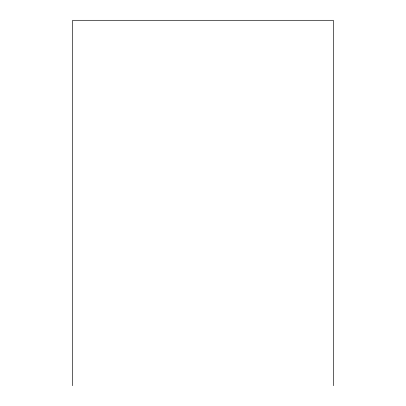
<?xml version="1.0" encoding="UTF-8"?>
<svg xmlns="http://www.w3.org/2000/svg" width="406" height="406" viewBox="0 0 406 406"><rect width="100%" height="100%" fill="white"/><g stroke="black" fill="none" stroke-linecap="round" stroke-linejoin="round"><path stroke-width="0.61" d="M333.316 385.7L333.316 20.3L72.684 20.3L72.684 385.7"/></g></svg>
